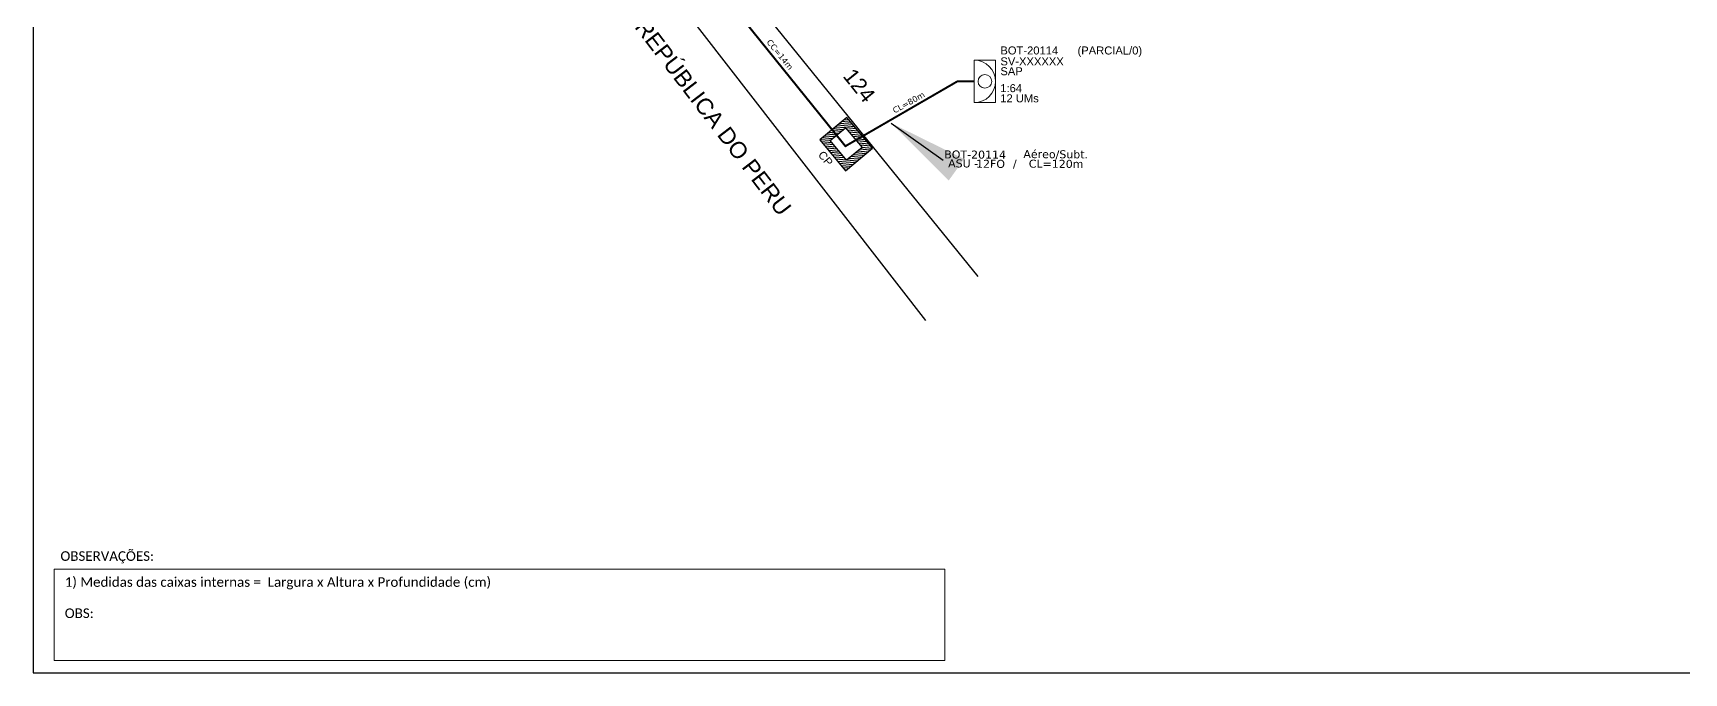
# Model space of a CAD drawing. Header units: inches. Extents: x 8603 to 10341, y 4641 to 5235.
# Drawn here: x 8603 to 9119, y 4641 to 4841 of the extents above; entities that cross this region are included whole.
import ezdxf
from ezdxf.enums import TextEntityAlignment as Align

# ---------------------------------------------------------------- set-up
doc = ezdxf.new("R2010")
doc.units = ezdxf.units.IN
doc.header["$MEASUREMENT"] = 0
for name, color, linetype in [('10.1-Caixas Subterrâneas', 5, 'Continuous'), ('CAP a instalar', 1, 'FENCELINE1'), ('EXTRA', 50, 'Continuous'), ('label_cabos', 7, 'Continuous'), ('Legenda', 1, 'Continuous'), ('MUB', 252, 'Continuous'), ('surveys', 7, 'Continuous')]:
    doc.layers.add(name, color=color, linetype=linetype)
doc.layers.add("20.0-LEGENDA DOS CDO'S", color=1, linetype='Continuous', lineweight=0)
doc.layers.add('20.1-CDO_INTERIOR', color=1, linetype='Continuous', lineweight=0)
doc.layers.add('Comprimeto de lance', color=7, linetype='Continuous', true_color=0xf7f7f7)
doc.styles.add('ARIAL', font='arial.ttf')
doc.styles.add('siredit', font='verdana.ttf')
doc.styles.add('WMF-Calibri0', font='calibri.ttf')
doc.linetypes.add('FENCELINE1', pattern='A,0.25,-0.1,[133,ltypeshp.shx,S=0.1,R=0,X=-0.1,Y=0],-0.1,1', length=1.45)
doc.dimstyles.new('CC', dxfattribs={"dimtxt": 1, "dimasz": 2, "dimexe": 0.18, "dimexo": 0.0625, "dimgap": 0.09, "dimtad": 0, "dimdec": 0, "dimrnd": 1, "dimzin": 0, "dimdsep": 46, "dimtxsty": 'siredit', "dimblk": 'NONE', "dimcen": 0, "dimse1": 1, "dimse2": 1, "dimsd1": 1, "dimsd2": 1, "dimclrt": 7, "dimadec": 0, "dimazin": 0, "dimtfac": 1, "dimtdec": 0, "dimtofl": 0, "dimtmove": 0, "dimatfit": 3, "dimfxl": 0, "dimtolj": 1, "dimtzin": 0, "dimarcsym": 0})

# ---------------------------------------------------------------- blocks, each defined once
blk = doc.blocks.new('*X6')
at = {"color": 0, "linetype": 'Continuous'}
for p, q in [((-1.25, 0.34099), (-0.49099, 1.1)), ((-1.25, 0.517767), (-0.667767, 1.1)), ((-1.25, 0.694544), (-0.844544, 1.1)), ((-1.25, 0.87132), (-1.02132, 1.1)), ((-1.25, 1.048097), (-1.198097, 1.1)), ((-0.789214, 0.625), (-0.314214, 1.1)), ((-0.612437, 0.625), (-0.137437, 1.1)), ((-0.43566, 0.625), (0.03934, 1.1)), ((-0.258883, 0.625), (0.216117, 1.1)), ((-0.082107, 0.625), (0.392893, 1.1)), ((0.09467, 0.625), (0.56967, 1.1)), ((0.271447, 0.625), (0.746447, 1.1)), ((0.448223, 0.625), (0.923223, 1.1)), ((0.625, 0.625), (1.1, 1.1)), ((0.801777, 0.625), (1.25, 1.073223)), ((-1.25, 0.164214), (-0.8035, 0.610714)), ((-1.25, -0.012563), (-0.8035, 0.433937)), ((-1.25, -0.18934), (-0.8035, 0.25716)), ((-1.25, -0.366117), (-0.8035, 0.080383)), ((0.8035, 0.449947), (1.25, 0.896447)), ((0.8035, 0.27317), (1.25, 0.71967)), ((0.8035, 0.096393), (1.25, 0.542893)), ((0.8035, -0.080383), (1.25, 0.366117)), ((0.8035, -0.25716), (1.25, 0.18934)), ((0.8035, -0.433937), (1.25, 0.012563)), ((-1.25, -0.542893), (-0.8035, -0.096393)), ((-1.25, -0.71967), (-0.8035, -0.27317)), ((-1.25, -0.896447), (-0.8035, -0.449947)), ((-1.25, -1.073223), (-0.801777, -0.625)), ((-1.1, -1.1), (-0.625, -0.625)), ((-0.923223, -1.1), (-0.448223, -0.625)), ((-0.746447, -1.1), (-0.271447, -0.625)), ((-0.56967, -1.1), (-0.09467, -0.625)), ((-0.392893, -1.1), (0.082107, -0.625)), ((-0.216117, -1.1), (0.258883, -0.625)), ((-0.03934, -1.1), (0.43566, -0.625)), ((0.137437, -1.1), (0.612437, -0.625)), ((0.314214, -1.1), (0.789214, -0.625)), ((0.49099, -1.1), (1.25, -0.34099)), ((0.667767, -1.1), (1.25, -0.517767)), ((0.8035, -0.610714), (1.25, -0.164214)), ((0.844544, -1.1), (1.25, -0.694544)), ((1.02132, -1.1), (1.25, -0.87132)), ((1.198097, -1.1), (1.25, -1.048097))]:
    blk.add_line(p, q, dxfattribs=at)
blk = doc.blocks.new('MANHOLE_MQ')
at = {"color": 0, "linetype": 'Continuous'}
for p, q in [((0.00000623, 0.00000569), (-0.00000627, 0.00000569)), ((-0.00000627, 0.00000569), (-0.00000627, -0.00000531)), ((0.00000623, -0.00000531), (0.00000623, 0.00000569)), ((-0.00000404, 0.00000331), (0.00000399, 0.00000331)), ((-0.00000404, -0.00000294), (-0.00000404, 0.00000331)), ((0.00000399, 0.00000331), (0.00000399, -0.00000294)), ((0.00000399, -0.00000294), (-0.00000404, -0.00000294)), ((0.00000399, -0.00000294), (0.00000399, -0.00000294)), ((-0.00000627, -0.00000531), (0.00000623, -0.00000531))]:
    blk.add_line(p, q, dxfattribs=at)
at = {"color": 0, "linetype": 'Continuous', "xscale": 5e-06, "yscale": 5e-06, "zscale": 1e-05}
blk.add_blockref('*X6', (-0.00000002, 0.00000019), dxfattribs=at)
blk = doc.blocks.new('LEGENDA DOS CABOS')
at = {"layer": 'EXTRA', "color": 0, "style": 'siredit'}
for tag, p in [('ID', (4.6, 0.97)), ('XX', (9.03, 0.97))]:
    blk.add_attdef(tag, text='', height=0.48, rotation=359.69, dxfattribs=at).set_placement(p, align=Align.MIDDLE_CENTER)
at = {"layer": 'Legenda', "color": 0, "style": 'siredit'}
for tag, p in [('TIPO_CABO', (1.31, 0)), ('CABO', (4.69, -0.05)), ('/', (6.81, -0.05)), ('METROS', (10.03, -0.05))]:
    blk.add_attdef(tag, text='', height=0.8, rotation=359.69, dxfattribs=at).set_placement(p, align=Align.MIDDLE_CENTER)
blk = doc.blocks.new('_None')

msp = doc.modelspace()

# ---------------------------------------------------------------- linework, layer by layer
at = {"color": 0, "lineweight": 0}
for p, q in [((8609.58, 4673.33), (8887.83, 4673.33)), ((8609.58, 4644.83), (8609.58, 4673.33)), ((8887.83, 4673.33), (8887.83, 4644.83)), ((8887.83, 4644.83), (8609.58, 4644.83))]:
    msp.add_line(p, q, dxfattribs=at)
msp.add_lwpolyline([(8603.02, 4640.95), (9441.58, 4640.95), (9441.58, 5234.95), (8603.02, 5234.95), (8603.02, 4640.95)])
at = {"layer": '20.1-CDO_INTERIOR', "color": 0, "lineweight": 18}
msp.add_lwpolyline([(8903.67, 4819.1), (8903.68, 4832.38), (8897.04, 4832.38), (8897.03, 4819.1)], close=True, dxfattribs=at)
msp.add_circle((8900.35, 4825.74), 2.13, dxfattribs=at)
msp.add_arc((8897.03, 4825.74), 6.64, 269.9724, 89.9724, dxfattribs=at)
at = {"layer": 'CAP a instalar', "color": 0, "linetype": 'FENCELINE1', "ltscale": 5, "const_width": 0.635}
msp.add_lwpolyline([(8801.64, 4875.18), (8802.93, 4872.21), (8856.78, 4805.5), (8891.76, 4825.74), (8897.03, 4825.74)], dxfattribs=at)
at = {"layer": 'MUB'}
for points in [[(8881.92, 4751.05), (8773.27, 4890.95), (8768.8, 4892.35), (8764.85, 4893.14), (8759.47, 4894.13), (8756.15, 4894.23), (8752.01, 4893.69), (8749.41, 4892.67)], [(8808.94, 4874.96), (8898.2, 4764.78)]]:
    msp.add_lwpolyline(points, dxfattribs=at)

# ---------------------------------------------------------------- block references
at = {"layer": '10.1-Caixas Subterrâneas', "color": 30, "xscale": 999336.1072223695, "yscale": 999336.1072223695, "zscale": 999336.1072223695, "rotation": 129.811583566312}
msp.add_blockref('MANHOLE_MQ', (8857.13, 4806.3), dxfattribs=at)
at = {"layer": 'label_cabos', "color": 0, "lineweight": 0}
ref = msp.add_blockref('LEGENDA DOS CABOS', (8886.7, 4798.8), dxfattribs=dict(at, xscale=2.5, yscale=2.5, zscale=2.5))
ref.add_attrib('ID', 'BOT-20114', dxfattribs={"color": 0, "height": 2.5, "rotation": 359.69, "style": 'siredit'}).set_placement((8897.3, 4802.87), align=Align.MIDDLE_CENTER)
ref.add_attrib('CABO', '12FO', dxfattribs={"color": 0, "height": 2.5, "rotation": 359.69, "style": 'siredit'}).set_placement((8902.11, 4799.99), align=Align.MIDDLE_CENTER)
ref.add_attrib('METROS', 'CL=120m', dxfattribs={"color": 0, "height": 2.5, "rotation": 359.69, "style": 'siredit'}).set_placement((8922.6, 4799.99), align=Align.MIDDLE_CENTER)
ref.add_attrib('XX', 'Aéreo/Subt.', dxfattribs={"color": 0, "height": 2.5, "rotation": 359.69, "style": 'siredit'}).set_placement((8922.47, 4802.98), align=Align.MIDDLE_CENTER)
ref.add_attrib('/', '/', dxfattribs={"color": 0, "height": 2.5, "rotation": 359.69, "style": 'siredit'}).set_placement((8909.68, 4799.99), align=Align.MIDDLE_CENTER)
ref.add_attrib('TIPO_CABO', 'ASU -', dxfattribs={"color": 0, "height": 2.5, "rotation": 359.69, "style": 'siredit'}).set_placement((8893.55, 4800.11), align=Align.MIDDLE_CENTER)

# ---------------------------------------------------------------- texts
at = {"lineweight": 0, "char_height": 3, "width": 277.1819, "attachment_point": 1, "style": 'WMF-Calibri0'}
for s, insert in [('OBSERVAÇÕES:', (8611.58, 4678.97)), ('1) Medidas das caixas internas =  Largura x Altura x Profundidade (cm)', (8612.94, 4670.86)), ('OBS: ', (8612.94, 4661.11))]:
    msp.add_mtext(s, dxfattribs=dict(at, insert=insert))
at = {"layer": '10.1-Caixas Subterrâneas', "color": 30, "style": 'ARIAL'}
msp.add_text('CP', height=2.5, rotation=309.8116, dxfattribs=at).set_placement((8848.07, 4802.71))
at = {"layer": "20.0-LEGENDA DOS CDO'S", "color": 0, "style": 'ARIAL'}
for s, p in [('SV-XXXXXX', (8905.2, 4830.74)), ('BOT-20114', (8905.19, 4834.15)), ('(PARCIAL/0)', (8929.29, 4834.14)), ('SAP', (8905.19, 4827.66)), ('1:64', (8905.16, 4822.37)), ('12 UMs', (8905.16, 4819.2))]:
    msp.add_text(s, height=2.5, rotation=359.9724, dxfattribs=at).set_placement(p)
at = {"layer": 'Comprimeto de lance', "ltscale": 0.5, "char_height": 1.852, "width": 22.2227, "attachment_point": 5, "style": 'siredit'}
for s, insert, rotation in [('\\A1;CC=14m', (8836.32, 4834.1), 309.0932), ('\\A1;CL=80m', (8876.55, 4819.14), 29.1315)]:
    msp.add_mtext(s, dxfattribs=dict(at, insert=insert, rotation=rotation))
at = {"layer": 'MUB', "style": 'ARIAL'}
msp.add_text('RUA REPÚBLICA DO PERU', height=5.1, rotation=307.44, dxfattribs=at).set_placement((8780.37, 4856.19))
at = {"layer": 'surveys', "style": 'ARIAL'}
msp.add_text('124', height=4.781, rotation=308.7982, dxfattribs=at).set_placement((8861.14, 4824.47), align=Align.MIDDLE_CENTER)

# ---------------------------------------------------------------- leaders
at = {"layer": 'label_cabos'}
msp.add_leader([(8871.12, 4812.67), (8887.33, 4801.09)], dimstyle='CC', override={"dimasz": 25, "dimgap": 0.09, "dimtad": 0}, dxfattribs=at)

doc.saveas('drawing.dxf')
